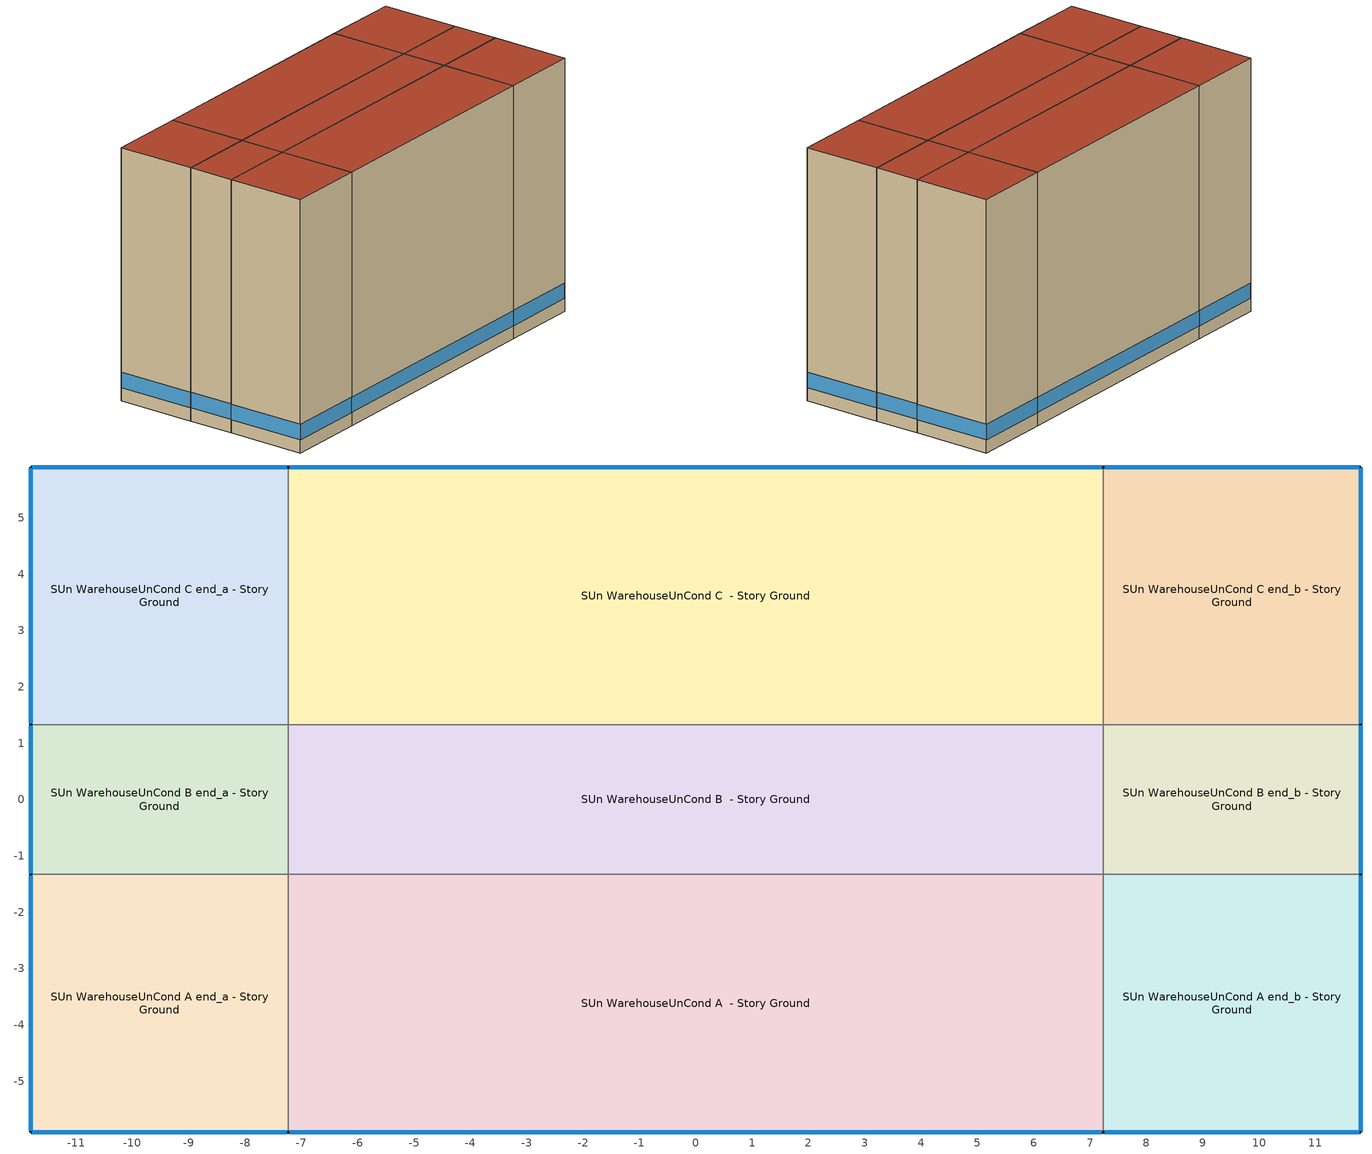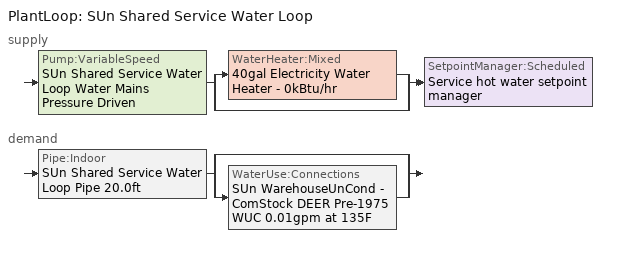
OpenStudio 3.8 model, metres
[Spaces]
SUn WarehouseUnCond A end_a - Story Ground
 floor ground (Foundation F 126 Perim 914 Area 209): -11.8,-5.9 -11.8,-1.33 -7.23,-1.33 -7.23,-5.9 z0
 wall outside: -11.8,-1.33 -11.8,-5.9 -7.23,-5.9 z0:14.63
 wall to SUn WarehouseUnCond B end_a - Story Ground: -7.23,-1.33 -11.8,-1.33 z0:14.63
 wall to SUn WarehouseUnCond A  - Story Ground: -7.23,-5.9 -7.23,-1.33 z0:14.63
 window (Window U-0.75 SHGC 0.65): -11.8,-1.36 -11.8,-5.88 / -11.78,-5.9 -7.26,-5.9 z0.76:1.65
 roof outside: -7.23,-5.9 -7.23,-1.33 -11.8,-1.33 -11.8,-5.9 z14.63
SUn WarehouseUnCond B end_a - Story Ground
 floor ground (Foundation F 126 Perim 266 Area 1217): -11.8,-1.33 -11.8,1.33 -7.23,1.33 -7.23,-1.33 z0
 wall outside: -11.8,1.33 -11.8,-1.33 z0:14.63
 wall to SUn WarehouseUnCond C end_a - Story Ground: -7.23,1.33 -11.8,1.33 z0:14.63
 wall to SUn WarehouseUnCond B  - Story Ground: -7.23,-1.33 -7.23,1.33 z0:14.63
 window (Window U-0.75 SHGC 0.65): -11.8,1.31 -11.8,-1.31 z0.76:1.66
 roof outside: -7.23,-1.33 -7.23,1.33 -11.8,1.33 -11.8,-1.33 z14.63
SUn WarehouseUnCond C end_a - Story Ground
 floor ground (Foundation F 126 Perim 914 Area 209): -11.8,1.33 -11.8,5.9 -7.23,5.9 -7.23,1.33 z0
 wall outside: -7.23,5.9 -11.8,5.9 -11.8,1.33 z0:14.63
 wall to SUn WarehouseUnCond C  - Story Ground: -7.23,1.33 -7.23,5.9 z0:14.63
 window (Window U-0.75 SHGC 0.65): -11.8,5.88 -11.8,1.36 / -7.26,5.9 -11.78,5.9 z0.76:1.65
 roof outside: -7.23,1.33 -7.23,5.9 -11.8,5.9 -11.8,1.33 z14.63
SUn WarehouseUnCond A  - Story Ground
 floor ground (Foundation F 126 Perim 1447 Area 6614): -7.23,-5.9 -7.23,-1.33 7.23,-1.33 7.23,-5.9 z0
 wall outside: -7.23,-5.9 7.23,-5.9 z0:14.63
 wall to SUn WarehouseUnCond B  - Story Ground: 7.23,-1.33 -7.23,-1.33 z0:14.63
 wall to SUn WarehouseUnCond A end_b - Story Ground: 7.23,-5.9 7.23,-1.33 z0:14.63
 window (Window U-0.75 SHGC 0.65): -7.21,-5.9 7.21,-5.9 z0.76:1.64
 roof outside: 7.23,-5.9 7.23,-1.33 -7.23,-1.33 -7.23,-5.9 z14.63
SUn WarehouseUnCond B  - Story Ground
 floor ground (Foundation F 126 Perim 0 Area 3849): -7.23,-1.33 -7.23,1.33 7.23,1.33 7.23,-1.33 z0
 wall to SUn WarehouseUnCond C  - Story Ground: 7.23,1.33 -7.23,1.33 z0:14.63
 wall to SUn WarehouseUnCond B end_b - Story Ground: 7.23,-1.33 7.23,1.33 z0:14.63
 roof outside: 7.23,-1.33 7.23,1.33 -7.23,1.33 -7.23,-1.33 z14.63
SUn WarehouseUnCond C  - Story Ground
 floor ground (Foundation F 126 Perim 1447 Area 6614): -7.23,1.33 -7.23,5.9 7.23,5.9 7.23,1.33 z0
 wall outside: 7.23,5.9 -7.23,5.9 z0:14.63
 wall to SUn WarehouseUnCond C end_b - Story Ground: 7.23,1.33 7.23,5.9 z0:14.63
 window (Window U-0.75 SHGC 0.65): 7.21,5.9 -7.21,5.9 z0.76:1.64
 roof outside: 7.23,1.33 7.23,5.9 -7.23,5.9 -7.23,1.33 z14.63
SUn WarehouseUnCond A end_b - Story Ground
 floor ground (Foundation F 126 Perim 914 Area 209): 7.23,-5.9 7.23,-1.33 11.8,-1.33 11.8,-5.9 z0
 wall outside: 7.23,-5.9 11.8,-5.9 11.8,-1.33 z0:14.63
 wall to SUn WarehouseUnCond B end_b - Story Ground: 11.8,-1.33 7.23,-1.33 z0:14.63
 window (Window U-0.75 SHGC 0.65): 7.26,-5.9 11.78,-5.9 / 11.8,-5.88 11.8,-1.36 z0.76:1.65
 roof outside: 11.8,-5.9 11.8,-1.33 7.23,-1.33 7.23,-5.9 z14.63
SUn WarehouseUnCond B end_b - Story Ground
 floor ground (Foundation F 126 Perim 266 Area 1217): 7.23,-1.33 7.23,1.33 11.8,1.33 11.8,-1.33 z0
 wall outside: 11.8,-1.33 11.8,1.33 z0:14.63
 wall to SUn WarehouseUnCond C end_b - Story Ground: 11.8,1.33 7.23,1.33 z0:14.63
 window (Window U-0.75 SHGC 0.65): 11.8,-1.31 11.8,1.31 z0.76:1.66
 roof outside: 11.8,-1.33 11.8,1.33 7.23,1.33 7.23,-1.33 z14.63
SUn WarehouseUnCond C end_b - Story Ground
 floor ground (Foundation F 126 Perim 914 Area 209): 7.23,1.33 7.23,5.9 11.8,5.9 11.8,1.33 z0
 wall outside: 11.8,1.33 11.8,5.9 7.23,5.9 z0:14.63
 window (Window U-0.75 SHGC 0.65): 11.78,5.9 7.26,5.9 / 11.8,1.36 11.8,5.88 z0.76:1.65
 roof outside: 11.8,1.33 11.8,5.9 7.23,5.9 7.23,1.33 z14.63
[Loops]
PlantLoop 'SUn Shared Service Water Loop'
 supply: Pump:VariableSpeed 'SUn Shared Service Water Loop Water Mains Pressure Driven' > split
  | WaterHeater:Mixed '40gal Electricity Water Heater - 0kBtu/hr'
  | bypass
  join > SetpointManager:Scheduled 'Service hot water setpoint manager'
 demand: Pipe:Indoor 'SUn Shared Service Water Loop Pipe 20.0ft' > split
  | bypass
  | WaterUse:Connections 'SUn WarehouseUnCond - ComStock DEER Pre-1975 WUC 0.01gpm at 135F'
[Site]
Camp Pendleton Mcas_CA_USA: Latitude {deg}=33.3; Longitude {deg}=-117.35; Time Zone {hr}=-8; Elevation {m}=24; Terrain=City
[Site:WaterMainsTemperature]
Calculation Method=Correlation; Annual Average Outdoor Air Temperature {C}=16.29; Maximum Difference In Monthly Average Outdoor Air Temperatures {deltaC}=11.93
[SizingPeriod:DesignDay] Barometric Pressure {Pa}=101037; Rain Indicator=No; Snow Indicator=No; Day of Month=21; Daylight Saving Time Indicator=No; Humidity Condition Type=Wetbulb; Dry-Bulb Temperature Range Modifier Type=DefaultMultipliers
Name | Maximum Dry-Bulb Temperature {C} | Daily Dry-Bulb Temperature Range {deltaC} | Wind Speed {m/s} | Wind Direction {deg} | Month | Day Type | Wetbulb or DewPoint at Maximum Dry-Bulb {C} | Solar Model Indicator | ASHRAE Clear Sky Optical Depth for Beam Irradiance | ASHRAE Clear Sky Optical Depth for Diffuse Irradiance | Sky Clearness
Camp Pendleton Mcas Ann Clg .4% Condns DB=>MWB 1 | 33.4 | 11.2 | 4.1 | 210 | 8 | SummerDesignDay | 19 | ASHRAETau | 0.363 | 2.437
Camp Pendleton Mcas Ann Clg .4% Condns WB=>MDB 1 | 28.7 | 11.2 | 4.1 | 210 | 8 | SummerDesignDay | 22 | ASHRAETau | 0.363 | 2.437
Camp Pendleton Mcas Ann Htg 99.6% Condns DB 1 | 0.2 | 0 | 0.3 | 30 | 12 | WinterDesignDay | 0.2 | ASHRAEClearSky |  |  | 0
Camp Pendleton Mcas August .4% Condns DB=>MCWB 1 | 34.1 | 11.2 | 4.1 | 210 | 8 | SummerDesignDay | 20.5 | ASHRAETau | 0.363 | 2.437
Camp Pendleton Mcas October .4% Condns DB=>MCWB 1 | 35.9 | 14.2 | 4.1 | 210 | 10 | SummerDesignDay | 18.2 | ASHRAETau | 0.36 | 2.479
Camp Pendleton Mcas September .4% Condns DB=>MCWB 1 | 37.4 | 12.8 | 4.1 | 210 | 9 | SummerDesignDay | 20.2 | ASHRAETau | 0.365 | 2.474
[ClimateZones]
Climate Zone Institution Name 1=CEC; Climate Zone Document Name 1=California Climate Zone Descriptions; Climate Zone Document Year 1=1995; Climate Zone Value 1=7
[Building]
ComStock DEER Pre-1975|SUn: North Axis {deg}=135; Default Construction Set=ComStock DEER Pre-1975 - SUn - CEC T24-CEC7; Default Schedule Set=Building Default Schedule Set; Standards Building Type=SUn
[Site:GroundTemperature:FCfactorMethod]
January Ground Temperature {C}=18.5; February Ground Temperature {C}=15.7; March Ground Temperature {C}=14.3; April Ground Temperature {C}=13.8; May Ground Temperature {C}=15; June Ground Temperature {C}=14.4; July Ground Temperature {C}=14.7; August Ground Temperature {C}=16.5; September Ground Temperature {C}=17.8; October Ground Temperature {C}=19.5; November Ground Temperature {C}=20.4; December Ground Temperature {C}=20.6
[Construction:FfactorGroundFloor] F-Factor {W/m-K}=1.26344
Name | Area {m2} | PerimeterExposed {m}
Foundation F 126 Perim 266 Area 1217 | 12.1654 | 2.66085
Foundation F 126 Perim 914 Area 209 | 20.9032 | 9.144
Foundation F 126 Perim 1447 Area 6614 | 66.1372 | 14.4657
Foundation F 126 Perim 0 Area 3849 | 38.4911 | 0
[DefaultConstructionSet]
ComStock DEER Pre-1975 - SUn - CEC T24-CEC7: Default Exterior Surface Constructions=Default Surface Constructions 1; Default Interior Surface Constructions=Default Surface Constructions 2; Default Ground Contact Surface Constructions=Default Surface Constructions 3; Default Exterior SubSurface Constructions=Default Sub Surface Constructions 1; Default Interior SubSurface Constructions=Default Sub Surface Constructions 2; Interior Partition Construction=Typical Interior Partition
[DefaultSurfaceConstructions]
Name | Floor Construction | Wall Construction | Roof Ceiling Construction
Default Surface Constructions 1 | DEER Uncarpeted 6in Slab Floor | DEER Insulated Exterior Mass Wall R-3.51 | DEER Wood Framed Roof R-14.18
Default Surface Constructions 2 | DEER Uncarpeted 6in Slab Floor | Typical Interior Wall | DEER Uncarpeted 6in Slab Floor
Default Surface Constructions 3 | DEER Carpeted 6in Slab Floor | Typical Uninsulated Basement Mass Wall
[Construction]
DEER Uncarpeted 6in Slab Floor: Typical Insulation R-1.73, 6 in. Normalweight Concrete Floor
DEER Insulated Exterior Mass Wall R-3.51: 8 in. Concrete Block Wall, Typical Insulation R-1.73
DEER Wood Framed Roof R-14.18: Roof Membrane, Typical Insulation R-13.68, Metal Roof Surface
Typical Interior Wall: G01 13mm gypsum board, G01 13mm gypsum board
DEER Carpeted 6in Slab Floor: 6 in. Normalweight Concrete Floor, Typical Carpet Pad
Typical Uninsulated Basement Mass Wall: 8 in. Concrete Block Basement Wall
DEER Metal Framed Window U-1.23 SHGC 0.82: Simple Glazing U-1.23 SHGC 0.82
DEER Metal Framed Window U-1.23 SHGC 0.82 1: Simple Glazing U-1.23 SHGC 0.82 1
Typical Uninsulated Swinging Door: Typical Insulation
U 0.98 SHGC 0.68 Sgl Ref-B-H Clr 6mm: REF B CLEAR HI 6MM
Typical Insulated Metal Door: F08 Metal surface, Typical Insulation
DEER Skylight U-1.31 SHGC 0.61: Simple Glazing U-1.23 SHGC 0.61
Typical Interior Window: Clear 3mm
Typical Interior Door; Typical Interior Partition: G05 25mm wood
Uninsulated copper pipe 0.75in type L: Copper pipe 0.75in type L
Window U-0.75 SHGC 0.65: Simple Glazing Double - No LowE - Clear - Aluminum
[Material:NoMass] Roughness=Smooth; Thermal Absorptance=0.9; Solar Absorptance=0.7
Name | Thermal Resistance {m2-K/W} | Visible Absorptance
Typical Insulation R-1.73 | 0.305336 | 0.7
Typical Insulation R-13.68 | 2.40869 | 0.7
Typical Insulation | 0.0282222 | 0.7
Typical Carpet Pad | 0.21648 | 0.8
[Material] Thermal Absorptance=0.9
Name | Roughness | Thickness {m} | Conductivity {W/m-K} | Density {kg/m3} | Specific Heat {J/kg-K} | Solar Absorptance | Visible Absorptance
6 in. Normalweight Concrete Floor | MediumRough | 0.1524 | 2.31 | 2322 | 832 | 0.7 | 0.7
8 in. Concrete Block Wall | MediumRough | 0.2032 | 0.72 | 800 | 832 | 0.7 | 0.7
Roof Membrane | VeryRough | 0.0095 | 0.16 | 1121.29 | 1460 | 0.7 | 0.7
Metal Roof Surface; F08 Metal surface | Smooth | 0.0008 | 45.28 | 7824 | 500 | 0.7 | 0.7
G01 13mm gypsum board | Smooth | 0.0127 | 0.160031 | 800.001 | 1090.73 | 0.7 | 0.5
8 in. Concrete Block Basement Wall | MediumRough | 0.2032 | 1.326 | 1842 | 912 | 0.7 | 0.7
G05 25mm wood | MediumSmooth | 0.0254 | 0.15 | 608 | 1630 | 0.5 | 0.5
Copper pipe 0.75in type L | Smooth | 0.001143 | 386 | 8906.27 | 385.1856 | 0.7 | 0.7
[DefaultSubSurfaceConstructions]
Name | Fixed Window Construction | Operable Window Construction | Door Construction | Glass Door Construction | Overhead Door Construction | Skylight Construction | Tubular Daylight Dome Construction | Tubular Daylight Diffuser Construction
Default Sub Surface Constructions 1 | DEER Metal Framed Window U-1.23 SHGC 0.82 | DEER Metal Framed Window U-1.23 SHGC 0.82 1 | Typical Uninsulated Swinging Door | U 0.98 SHGC 0.68 Sgl Ref-B-H Clr 6mm | Typical Insulated Metal Door | DEER Skylight U-1.31 SHGC 0.61 | Typical Interior Window | Typical Interior Window
Default Sub Surface Constructions 2 | Typical Interior Window | Typical Interior Window | Typical Interior Door
[WindowMaterial:SimpleGlazingSystem]
Name | U-Factor {W/m2-K} | Solar Heat Gain Coefficient | Visible Transmittance
Simple Glazing U-1.23 SHGC 0.82; Simple Glazing U-1.23 SHGC 0.82 1 | 7 | 0.82 | 0.25
Simple Glazing U-1.23 SHGC 0.61 | 7 | 0.61 | 0.25
Simple Glazing Double - No LowE - Clear - Aluminum | 4.23598 | 0.646 | 0.671
[WindowMaterial:Glazing] Optical Data Type=SpectralAverage; Infrared Transmittance at Normal Incidence=0; Front Side Infrared Hemispherical Emissivity=0.84; Conductivity {W/m-K}=0.9; Dirt Correction Factor for Solar and Visible Transmittance=1; Solar Diffusing=No
Name | Thickness {m} | Solar Transmittance at Normal Incidence | Front Side Solar Reflectance at Normal Incidence | Back Side Solar Reflectance at Normal Incidence | Visible Transmittance at Normal Incidence | Front Side Visible Reflectance at Normal Incidence | Back Side Visible Reflectance at Normal Incidence | Back Side Infrared Hemispherical Emissivity
REF B CLEAR HI 6MM | 0.006 | 0.24 | 0.16 | 0.32 | 0.3 | 0.16 | 0.29 | 0.6
Clear 3mm | 0.003 | 0.837 | 0.075 | 0.075 | 0.898 | 0.081 | 0.081 | 0.84
[SpaceType]
SUn WarehouseUnCond - ComStock DEER Pre-1975: Default Schedule Set=SUn WarehouseUnCond Schedule Set; Design Specification Outdoor Air Object=SUn WarehouseUnCond Ventilation; Standards Building Type=SUn; Standards Space Type=WarehouseUnCond
[BuildingStory]
Story Ground: Nominal Z Coordinate {m}=0; Nominal Floor to Floor Height {m}=14.6304
[Space] Space Type=SUn WarehouseUnCond - ComStock DEER Pre-1975; Building Story=Story Ground
Name | Thermal Zone
SUn WarehouseUnCond A end_a - Story Ground | Zone SUn WarehouseUnCond A end_a - Story Ground
SUn WarehouseUnCond B end_a - Story Ground | Zone SUn WarehouseUnCond B end_a - Story Ground
SUn WarehouseUnCond C end_a - Story Ground | Zone SUn WarehouseUnCond C end_a - Story Ground
SUn WarehouseUnCond A  - Story Ground | Zone SUn WarehouseUnCond A  - Story Ground
SUn WarehouseUnCond B  - Story Ground | Zone SUn WarehouseUnCond B  - Story Ground
SUn WarehouseUnCond C  - Story Ground | Zone SUn WarehouseUnCond C  - Story Ground
SUn WarehouseUnCond A end_b - Story Ground | Zone SUn WarehouseUnCond A end_b - Story Ground
SUn WarehouseUnCond B end_b - Story Ground | Zone SUn WarehouseUnCond B end_b - Story Ground
SUn WarehouseUnCond C end_b - Story Ground | Zone SUn WarehouseUnCond C end_b - Story Ground
[ThermalZone] Multiplier=1; Use Ideal Air Loads=No
Name | Thermostat
Zone SUn WarehouseUnCond A end_a - Story Ground | SUn WarehouseUnCond - ComStock DEER Pre-1975 Thermostat 1
Zone SUn WarehouseUnCond B end_a - Story Ground | SUn WarehouseUnCond - ComStock DEER Pre-1975 Thermostat 4
Zone SUn WarehouseUnCond C end_a - Story Ground | SUn WarehouseUnCond - ComStock DEER Pre-1975 Thermostat 7
Zone SUn WarehouseUnCond A  - Story Ground | SUn WarehouseUnCond - ComStock DEER Pre-1975 Thermostat
Zone SUn WarehouseUnCond B  - Story Ground | SUn WarehouseUnCond - ComStock DEER Pre-1975 Thermostat 3
Zone SUn WarehouseUnCond C  - Story Ground | SUn WarehouseUnCond - ComStock DEER Pre-1975 Thermostat 6
Zone SUn WarehouseUnCond A end_b - Story Ground | SUn WarehouseUnCond - ComStock DEER Pre-1975 Thermostat 2
Zone SUn WarehouseUnCond B end_b - Story Ground | SUn WarehouseUnCond - ComStock DEER Pre-1975 Thermostat 5
Zone SUn WarehouseUnCond C end_b - Story Ground | SUn WarehouseUnCond - ComStock DEER Pre-1975 Thermostat 8
[Sizing:Zone] Zone Cooling Design Supply Air Temperature Input Method=SupplyAirTemperature; Zone Cooling Design Supply Air Temperature {C}=14; Zone Cooling Design Supply Air Temperature Difference {deltaC}=11.11; Zone Heating Design Supply Air Temperature Input Method=SupplyAirTemperature; Zone Heating Design Supply Air Temperature {C}=40; Zone Heating Design Supply Air Temperature Difference {deltaC}=11.11; Zone Cooling Design Supply Air Humidity Ratio {kg-H2O/kg-air}=0.0085; Zone Heating Design Supply Air Humidity Ratio {kg-H2O/kg-air}=0.008; Cooling Design Air Flow Method=DesignDay; Heating Design Air Flow Method=DesignDay; Account for Dedicated Outdoor Air System=No; Dedicated Outdoor Air System Control Strategy=NeutralSupplyAir; Dedicated Outdoor Air Low Setpoint Temperature for Design {C}=autosize; Dedicated Outdoor Air High Setpoint Temperature for Design {C}=autosize; Zone Load Sizing Method=Sensible Load Only No Latent Load; Zone Latent Cooling Design Supply Air Humidity Ratio Input Method=HumidityRatioDifference; Zone Cooling Design Supply Air Humidity Ratio Difference {kgWater/kgDryAir}=0.005; Zone Latent Heating Design Supply Air Humidity Ratio Input Method=HumidityRatioDifference; Zone Humidification Design Supply Air Humidity Ratio Difference {kgWater/kgDryAir}=0.005
Zone SUn WarehouseUnCond A end_a - Story Ground; Zone SUn WarehouseUnCond B end_a - Story Ground; Zone SUn WarehouseUnCond C end_a - Story Ground; Zone SUn WarehouseUnCond A  - Story Ground; Zone SUn WarehouseUnCond B  - Story Ground; Zone SUn WarehouseUnCond C  - Story Ground; Zone SUn WarehouseUnCond A end_b - Story Ground; Zone SUn WarehouseUnCond B end_b - Story Ground; Zone SUn WarehouseUnCond C end_b - Story Ground
[Zone equipment]
Zone SUn WarehouseUnCond A end_a - Story Ground: Zone SUn WarehouseUnCond A end_a - Story Ground Electric Baseboard
Zone SUn WarehouseUnCond B end_a - Story Ground: Zone SUn WarehouseUnCond B end_a - Story Ground Electric Baseboard
Zone SUn WarehouseUnCond C end_a - Story Ground: Zone SUn WarehouseUnCond C end_a - Story Ground Electric Baseboard
Zone SUn WarehouseUnCond A  - Story Ground: Zone SUn WarehouseUnCond A  - Story Ground Electric Baseboard
Zone SUn WarehouseUnCond B  - Story Ground: Zone SUn WarehouseUnCond B  - Story Ground Electric Baseboard
Zone SUn WarehouseUnCond C  - Story Ground: Zone SUn WarehouseUnCond C  - Story Ground Electric Baseboard
Zone SUn WarehouseUnCond A end_b - Story Ground: Zone SUn WarehouseUnCond A end_b - Story Ground Electric Baseboard
Zone SUn WarehouseUnCond B end_b - Story Ground: Zone SUn WarehouseUnCond B end_b - Story Ground Electric Baseboard
Zone SUn WarehouseUnCond C end_b - Story Ground: Zone SUn WarehouseUnCond C end_b - Story Ground Electric Baseboard
[People:Definition]
SUn WarehouseUnCond People Definition: Number of People Calculation Method=People/Area; People per Space Floor Area {person/m2}=0.0236806; Fraction Radiant=0.3
[People]
SUn WarehouseUnCond People: People Definition=SUn WarehouseUnCond People Definition; Space or SpaceType=SUn WarehouseUnCond - ComStock DEER Pre-1975; Work Efficiency Schedule=Work Efficiency Schedule; Clothing Insulation Schedule=Clothing Schedule; Air Velocity Schedule=Air Velocity Schedule; Multiplier=1
[Lights:Definition]
SUn WarehouseUnCond - ComStock DEER Pre-1975 General Lights Definition: Design Level Calculation Method=Watts/Area; Watts per Space Floor Area {W/m2}=2.47757; Fraction Radiant=0.465; Fraction Visible=0.2; Return Air Fraction=0
[ElectricEquipment:Definition]
SUn WarehouseUnCond Elec Equip Definition: Design Level Calculation Method=Watts/Area; Watts per Space Floor Area {W/m2}=2.15278; Fraction Latent=0; Fraction Radiant=0.5; Fraction Lost=0
[ElectricEquipment]
SUn WarehouseUnCond Elec Equip: Electric Equipment Definition=SUn WarehouseUnCond Elec Equip Definition; Space or SpaceType=SUn WarehouseUnCond - ComStock DEER Pre-1975
[DesignSpecification:OutdoorAir]
SUn WarehouseUnCond Ventilation: Outdoor Air Method=Maximum; Outdoor Air Flow per Person {m3/s-person}=0.00707921; Outdoor Air Flow per Floor Area {m3/s-m2}=0.000762
[DefaultScheduleSet]
Name | Number of People Schedule | People Activity Level Schedule | Lighting Schedule | Electric Equipment Schedule | Infiltration Schedule | Hours of Operation Schedule
SUn WarehouseUnCond Schedule Set | D_SUn_All_Occup_Yr | DEER Activity 220W/person | D17_SUn_WHU_LF_Yr | D_SUn_All_Misc_Yr | D_SUn_All_C_Inf_Yr
Building Default Schedule Set |  |  |  |  |  | Building Hours of Operation NonResidential
[Exterior:Lights:Definition]
Name | Design Level {W}
Parking Areas and Drives Def (W/ft^2) | 0.0364913
Building Facades Def (W/ft^2) | 0.2
Main Entries Def (W/ft) | 30
Other Doors Def (W/ft) | 20
[Exterior:Lights] Schedule=Always On Discrete; Control Option=AstronomicalClock
Name | Exterior Lights Definition | Multiplier
Parking Areas and Drives | Parking Areas and Drives Def (W/ft^2) | 1215
Building Facades | Building Facades Def (W/ft^2) | 11154.2
Main Entries | Main Entries Def (W/ft) | 8
Other Doors | Other Doors Def (W/ft) | 0.24
[WaterUse:Connections]
SUn WarehouseUnCond - ComStock DEER Pre-1975 WUC 0.01gpm at 135F: Drain Water Heat Exchanger Type=None; Drain Water Heat Exchanger Destination=Plant; Water Use Equipment Name 1=SUn WarehouseUnCond - ComStock DEER Pre-1975 Service Water Use 0.01gpm at 135F
[WaterUse:Equipment:Definition]
SUn WarehouseUnCond - ComStock DEER Pre-1975 Service Water Use Def 0.01gpm: Peak Flow Rate {m3/s}=3.28201e-07; Target Temperature Schedule=Mixed Water At Faucet Temp - 135F; Sensible Fraction Schedule=Fraction Sensible - 0.2; Latent Fraction Schedule=Fraction Latent - 0.05
[WaterUse:Equipment]
SUn WarehouseUnCond - ComStock DEER Pre-1975 Service Water Use 0.01gpm at 135F: Water Use Equipment Definition=SUn WarehouseUnCond - ComStock DEER Pre-1975 Service Water Use Def 0.01gpm; Flow Rate Fraction Schedule=D_SUn_All_DHW_DHW_Yr
[PlantLoop]
SUn Shared Service Water Loop: Glycol Concentration=0; Maximum Loop Temperature {C}=60; Minimum Loop Temperature {C}=10; Maximum Loop Flow Rate {m3/s}=3.28201e-07; Plant Loop Volume {m3}=3.93842e-05; Load Distribution Scheme=Optimal
[Sizing:Plant]
SUn Shared Service Water Loop: Loop Type=Heating; Design Loop Exit Temperature {C}=60; Loop Design Temperature Difference {deltaC}=5; Sizing Option=NonCoincident; Zone Timesteps in Averaging Window=1; Coincident Sizing Factor Mode=None
[SetpointManager:Scheduled]
Service hot water setpoint manager: Control Variable=Temperature; Schedule=Service Water Loop Temp - 140F; Setpoint Node or NodeList=SUn Shared Service Water Loop Supply Outlet Node
[Pump:VariableSpeed]
SUn Shared Service Water Loop Water Mains Pressure Driven: Rated Flow Rate {m3/s}=3.28201e-07; Rated Pump Head {Pa}=0.001; Rated Power Consumption {W}=5.00918e-10; Motor Efficiency=0.84; Coefficient 1 of the Part Load Performance Curve=0; Coefficient 2 of the Part Load Performance Curve=3.2485; Coefficient 3 of the Part Load Performance Curve=-4.7443; Coefficient 4 of the Part Load Performance Curve=2.5294; Pump Control Type=Intermittent; Skin Loss Radiative Fraction=0.5; Design Power Sizing Method=PowerPerFlowPerPressure; Design Electric Power per Unit Flow Rate {W/(m3/s)}=348701.1; Design Shaft Power per Unit Flow Rate per Unit Head {W-s/m3-Pa}=1.28205; Design Minimum Flow Rate Fraction=0
[WaterHeater:Mixed]
40gal Electricity Water Heater - 0kBtu/hr: Tank Volume {m3}=0.151416; Setpoint Temperature Schedule=Service Water Loop Temp - 140F; Deadband Temperature Difference {deltaC}=2; Maximum Temperature Limit {C}=60; Heater Control Type=Cycle; Heater Maximum Capacity {W}=76.8391; Heater Fuel Type=Electricity; Heater Thermal Efficiency=1; Off Cycle Parasitic Fuel Consumption Rate {W}=0; Off Cycle Parasitic Fuel Type=Electricity; Off Cycle Parasitic Heat Fraction to Tank=0.8; On Cycle Parasitic Fuel Consumption Rate {W}=0; On Cycle Parasitic Fuel Type=Electricity; Ambient Temperature Indicator=Schedule; Ambient Temperature Schedule=Water Heater Ambient Temp Schedule - 70.0f; Off Cycle Loss Coefficient to Ambient Temperature {W/K}=1.053; On Cycle Loss Coefficient to Ambient Temperature {W/K}=1.053; Use Side Effectiveness=1; Source Side Effectiveness=1; Use Side Design Flow Rate {m3/s}=autosize; Source Side Design Flow Rate {m3/s}=autosize; Indirect Water Heating Recovery Time {hr}=1.5; Source Side Flow Control Mode=IndirectHeatPrimarySetpoint
[WaterHeater:Sizing]
40gal Electricity Water Heater - 0kBtu/hr: Design Mode=PeakDraw; Time Storage Can Meet Peak Draw {hr}=0.538503; Time for Tank Recovery {hr}=0; Nominal Tank Volume for Autosizing Plant Connections {m3}=1
[Pipe:Indoor]
SUn Shared Service Water Loop Pipe 20.0ft: Construction=Uninsulated copper pipe 0.75in type L; Environment Type=Schedule; Ambient Temperature Schedule=SUn Shared Service Water Loop Piping Air Temp - 70F; Ambient Air Velocity Schedule=SUn Shared Service Water Loop Piping Air Velocity - 0.67mph; Pipe Inside Diameter {m}=0.019939; Pipe Length {m}=6.096
[ThermostatSetpoint:DualSetpoint] Heating Setpoint Temperature Schedule=D_SUn_All_HTemp_Yr; Cooling Setpoint Temperature Schedule=D_SUn_All_CTemp_Yr
SUn WarehouseUnCond - ComStock DEER Pre-1975 Thermostat; SUn WarehouseUnCond - ComStock DEER Pre-1975 Thermostat 1; SUn WarehouseUnCond - ComStock DEER Pre-1975 Thermostat 2; SUn WarehouseUnCond - ComStock DEER Pre-1975 Thermostat 3; SUn WarehouseUnCond - ComStock DEER Pre-1975 Thermostat 4; SUn WarehouseUnCond - ComStock DEER Pre-1975 Thermostat 5; SUn WarehouseUnCond - ComStock DEER Pre-1975 Thermostat 6; SUn WarehouseUnCond - ComStock DEER Pre-1975 Thermostat 7; SUn WarehouseUnCond - ComStock DEER Pre-1975 Thermostat 8
[ZoneHVAC:Baseboard:Convective:Electric] Availability Schedule=Always On Discrete; Efficiency=1
Name | Nominal Capacity {W}
Zone SUn WarehouseUnCond A  - Story Ground Electric Baseboard | 5993.09
Zone SUn WarehouseUnCond A end_a - Story Ground Electric Baseboard | 3457.81
Zone SUn WarehouseUnCond A end_b - Story Ground Electric Baseboard | 3456.34
Zone SUn WarehouseUnCond B  - Story Ground Electric Baseboard | 2196.6
Zone SUn WarehouseUnCond B end_a - Story Ground Electric Baseboard | 1543.4
Zone SUn WarehouseUnCond B end_b - Story Ground Electric Baseboard | 1542.76
Zone SUn WarehouseUnCond C  - Story Ground Electric Baseboard | 5990.06
Zone SUn WarehouseUnCond C end_a - Story Ground Electric Baseboard | 3456.3
Zone SUn WarehouseUnCond C end_b - Story Ground Electric Baseboard | 3454.82
[Lights]
SUn WarehouseUnCond - ComStock DEER Pre-1975 General Lighting: Lights Definition=SUn WarehouseUnCond - ComStock DEER Pre-1975 General Lights Definition; Space or SpaceType=SUn WarehouseUnCond - ComStock DEER Pre-1975; Fraction Replaceable=1
[SpaceInfiltration:DesignFlowRate] Design Flow Rate Calculation Method=Flow/ExteriorArea; Flow per Exterior Surface Area {m3/s-m2}=0.000619923; Velocity Term Coefficient=0
Name | Space or SpaceType | Schedule | Constant Term Coefficient | Temperature Term Coefficient | Velocity Squared Term Coefficient
SUn WarehouseUnCond B end_b - Story Ground HVAC On Infiltration | SUn WarehouseUnCond B end_b - Story Ground | Infiltration HVAC On Schedule | 0.0037 | 0.005 | 0.046
SUn WarehouseUnCond B end_b - Story Ground HVAC Off Infiltration | SUn WarehouseUnCond B end_b - Story Ground | Infiltration HVAC Off Schedule | 0 | 0.0097 | 0.0596
SUn WarehouseUnCond C end_b - Story Ground HVAC On Infiltration | SUn WarehouseUnCond C end_b - Story Ground | Infiltration HVAC On Schedule | 0.0037 | 0.005 | 0.046
SUn WarehouseUnCond C end_b - Story Ground HVAC Off Infiltration | SUn WarehouseUnCond C end_b - Story Ground | Infiltration HVAC Off Schedule | 0 | 0.0097 | 0.0596
SUn WarehouseUnCond C  - Story Ground HVAC On Infiltration | SUn WarehouseUnCond C  - Story Ground | Infiltration HVAC On Schedule | 0.0037 | 0.005 | 0.046
SUn WarehouseUnCond C  - Story Ground HVAC Off Infiltration | SUn WarehouseUnCond C  - Story Ground | Infiltration HVAC Off Schedule | 0 | 0.0097 | 0.0596
SUn WarehouseUnCond A  - Story Ground HVAC On Infiltration | SUn WarehouseUnCond A  - Story Ground | Infiltration HVAC On Schedule | 0.0037 | 0.005 | 0.046
SUn WarehouseUnCond A  - Story Ground HVAC Off Infiltration | SUn WarehouseUnCond A  - Story Ground | Infiltration HVAC Off Schedule | 0 | 0.0097 | 0.0596
SUn WarehouseUnCond A end_b - Story Ground HVAC On Infiltration | SUn WarehouseUnCond A end_b - Story Ground | Infiltration HVAC On Schedule | 0.0037 | 0.005 | 0.046
SUn WarehouseUnCond A end_b - Story Ground HVAC Off Infiltration | SUn WarehouseUnCond A end_b - Story Ground | Infiltration HVAC Off Schedule | 0 | 0.0097 | 0.0596
SUn WarehouseUnCond C end_a - Story Ground HVAC On Infiltration | SUn WarehouseUnCond C end_a - Story Ground | Infiltration HVAC On Schedule | 0.0037 | 0.005 | 0.046
SUn WarehouseUnCond C end_a - Story Ground HVAC Off Infiltration | SUn WarehouseUnCond C end_a - Story Ground | Infiltration HVAC Off Schedule | 0 | 0.0097 | 0.0596
SUn WarehouseUnCond B  - Story Ground HVAC On Infiltration | SUn WarehouseUnCond B  - Story Ground | Infiltration HVAC On Schedule | 0.0037 | 0.005 | 0.046
SUn WarehouseUnCond B  - Story Ground HVAC Off Infiltration | SUn WarehouseUnCond B  - Story Ground | Infiltration HVAC Off Schedule | 0 | 0.0097 | 0.0596
SUn WarehouseUnCond B end_a - Story Ground HVAC On Infiltration | SUn WarehouseUnCond B end_a - Story Ground | Infiltration HVAC On Schedule | 0.0037 | 0.005 | 0.046
SUn WarehouseUnCond B end_a - Story Ground HVAC Off Infiltration | SUn WarehouseUnCond B end_a - Story Ground | Infiltration HVAC Off Schedule | 0 | 0.0097 | 0.0596
SUn WarehouseUnCond A end_a - Story Ground HVAC On Infiltration | SUn WarehouseUnCond A end_a - Story Ground | Infiltration HVAC On Schedule | 0.0037 | 0.005 | 0.046
SUn WarehouseUnCond A end_a - Story Ground HVAC Off Infiltration | SUn WarehouseUnCond A end_a - Story Ground | Infiltration HVAC Off Schedule | 0 | 0.0097 | 0.0596
[Schedule:Ruleset]
Name | Default Day Schedule | Summer Design Day Schedule | Winter Design Day Schedule
Clothing Schedule | Clothing Schedule Default Winter Clothes
Air Velocity Schedule | Air Velocity Schedule Default
Work Efficiency Schedule | Work Efficiency Schedule Default
D_SUn_All_Occup_Yr | D_SUn_All_Occup_Yr Default | D_SUn_All_Occup_Yr Summer Design Day | D_SUn_All_Occup_Yr Winter Design Day
DEER Activity 220W/person | DEER Activity 220W/person Default | DEER Activity 220W/person Summer Design Day | DEER Activity 220W/person Winter Design Day
D17_SUn_WHU_LF_Yr | D17_SUn_WHU_LF_Yr Default | D17_SUn_WHU_LF_Yr Summer Design Day | D17_SUn_WHU_LF_Yr Winter Design Day
D_SUn_All_Misc_Yr | D_SUn_All_Misc_Yr Default | D_SUn_All_Misc_Yr Summer Design Day | D_SUn_All_Misc_Yr Winter Design Day
D_SUn_All_C_Inf_Yr | D_SUn_All_C_Inf_Yr Default | D_SUn_All_C_Inf_Yr Summer Design Day | D_SUn_All_C_Inf_Yr Winter Design Day
D_SUn_All_DHW_DHW_Yr | D_SUn_All_DHW_DHW_Yr Default | D_SUn_All_DHW_DHW_Yr Summer Design Day | D_SUn_All_DHW_DHW_Yr Winter Design Day
Fraction Sensible - 0.2 | Fraction Sensible - 0.2 Default
Fraction Latent - 0.05 | Fraction Latent - 0.05 Default
Mixed Water At Faucet Temp - 135F | Mixed Water At Faucet Temp - 135F Default
Service Water Loop Temp - 140F | Service Water Loop Temp - 140F Default
Water Heater Ambient Temp Schedule - 70.0f | Water Heater Ambient Temp Schedule - 70.0f Default
SUn Shared Service Water Loop Piping Air Temp - 70F | SUn Shared Service Water Loop Piping Air Temp - 70F Default
SUn Shared Service Water Loop Piping Air Velocity - 0.67mph | SUn Shared Service Water Loop Piping Air Velocity - 0.67mph Default
D_SUn_All_HTemp_Yr | D_SUn_All_HTemp_Yr Default | Schedule Day 2 | Schedule Day 3
D_SUn_All_CTemp_Yr | D_SUn_All_CTemp_Yr Default | D_SUn_All_CTemp_Yr Summer Design Day | D_SUn_All_CTemp_Yr Winter Design Day
Building Hours of Operation NonResidential | Building Hours of Operation NonResidential Default | Building Hours of Operation NonResidential Summer Design Day | Building Hours of Operation NonResidential Winter Design Day
Infiltration HVAC On Schedule | Building Hours of Operation NonResidential Default 1 | Building Hours of Operation NonResidential Summer Design Day 1 | Building Hours of Operation NonResidential Winter Design Day 1
Infiltration HVAC Off Schedule | Infiltration HVAC Off Schedule Default Day Schedule | Infiltration HVAC Off Schedule Summer Design Day Schedule 1 | Infiltration HVAC Off Schedule Winter Design Day Schedule 1
[Schedule:Day]
Clothing Schedule Default Winter Clothes; D_SUn_All_Occup_Yr Summer Design Day; D17_SUn_WHU_LF_Yr Summer Design Day; D_SUn_All_Misc_Yr Summer Design Day; Building Hours of Operation NonResidential Winter Design Day; Building Hours of Operation NonResidential Summer Design Day; Building Hours of Operation NonResidential Summer Design Day 1; Building Hours of Operation NonResidential Winter Design Day 1: 24, 0, 1
Clothing Schedule Summer Clothes: 24, 0, 0.5
Air Velocity Schedule Default; Fraction Sensible - 0.2 Default: 24, 0, 0.2
Work Efficiency Schedule Default; D_SUn_All_Occup_Yr Winter Design Day; D17_SUn_WHU_LF_Yr Winter Design Day; D_SUn_All_Misc_Yr Winter Design Day; Infiltration HVAC Off Schedule Summer Design Day Schedule 1; Infiltration HVAC Off Schedule Winter Design Day Schedule 1: 24, 0, 0
D_SUn_All_Occup_Yr Default; D_SUn_All_DHW_DHW_Yr Default: Average, 6, 15, 0, 6, 30, 0.1, 6, 45, 0.2, 7, 0, 0.3, 7, 15, 0.4, 7, 30, 0.5, 7, 45, 0.6, 8, 0, 0.7, 8, 15, 0.8, 15, 30, 0.8, 15, 45, 0.7, 16, 0, 0.6, 16, 15, 0.5, 16, 30, 0.4, 16, 45, 0.3, 17, 0, 0.2, 17, 15, 0.1, 17, 30, 0, 24, 0, 0
DEER Activity 220W/person Default: Average, 0, 45, 220, 24, 0, 220
DEER Activity 220W/person Winter Design Day; DEER Activity 220W/person Summer Design Day: 24, 0, 220
D17_SUn_WHU_LF_Yr Default: Average, 8, 45, 0.145, 16, 0, 0.7, 24, 0, 0.145
D17_SUn_WHU_LF_Yr Wknd|Hol Day: Average, 0, 45, 0.145, 24, 0, 0.145
D_SUn_All_Misc_Yr Default; D_SUn_All_Misc_Yr Default|Wkdy Day: Average, 7, 15, 0.4, 7, 30, 0.425, 7, 45, 0.45, 8, 0, 0.475, 8, 15, 0.5, 8, 30, 0.575, 8, 45, 0.65, 9, 0, 0.725, 9, 15, 0.8, 9, 22, 0.875, 9, 37, 0.88125, 9, 52, 0.8875, 10, 7, 0.89375, 10, 22, 0.9, 10, 37, 0.90625, 10, 52, 0.9125, 11, 7, 0.91875, 11, 22, 0.925, 11, 37, 0.91875, 11, 52, 0.9125, 12, 7, 0.90625, 12, 22, 0.9, 13, 22, 0.9, 13, 37, 0.89375, 13, 52, 0.8875, 14, 7, 0.88125, 14, 22, 0.875, 14, 30, 0.85, 14, 45, 0.8375, 15, 0, 0.825, 15, 15, 0.8125, 15, 30, 0.8, 15, 45, 0.75, 16, 0, 0.7, 16, 15, 0.65, 16, 30, 0.6, 16, 45, 0.575, 17, 0, 0.55, 17, 15, 0.525, 17, 30, 0.5, 17, 45, 0.4875, 18, 0, 0.475, 18, 15, 0.4625, 18, 30, 0.45, 19, 30, 0.45, 19, 45, 0.44375, 20, 0, 0.4375, 20, 15, 0.43125, 20, 30, 0.425, 20, 45, 0.41875, 21, 0, 0.4125, 21, 15, 0.40625, 21, 30, 0.4, 24, 0, 0.4
D_SUn_All_C_Inf_Yr Default; D_SUn_All_C_Inf_Yr Default|Wkdy Day; D_SUn_All_C_Inf_Yr Summer Design Day; D_SUn_All_C_Inf_Yr Wknd Day; D_SUn_All_C_Inf_Yr Winter Design Day: 6, 0, 1, 19, 0, 0.5, 24, 0, 1
D_SUn_All_DHW_DHW_Yr Summer Design Day; D_SUn_All_DHW_DHW_Yr Winter Design Day: 6, 0, 0, 7, 0, 0.4, 17, 0, 0.8, 18, 0, 0.4, 24, 0, 0
D_SUn_All_DHW_DHW_Yr Wknd Day: Average, 0, 45, 0, 24, 0, 0
Fraction Latent - 0.05 Default: 24, 0, 0.05
Mixed Water At Faucet Temp - 135F Default: 24, 0, 57.2222
Service Water Loop Temp - 140F Default: 24, 0, 60
Water Heater Ambient Temp Schedule - 70.0f Default; SUn Shared Service Water Loop Piping Air Temp - 70F Default: 24, 0, 21.1111
SUn Shared Service Water Loop Piping Air Velocity - 0.67mph Default: 24, 0, 0.3
D_SUn_All_HTemp_Yr Default; D_SUn_All_HTemp_Yr Wknd Day: Average, 0, 45, 16.1111, 24, 0, 16.1111
D_SUn_All_CTemp_Yr Default; D_SUn_All_CTemp_Yr Wknd Day: Average, 0, 45, 50, 24, 0, 50
D_SUn_All_CTemp_Yr Summer Design Day; D_SUn_All_CTemp_Yr Winter Design Day: 24, 0, 50
Building Hours of Operation NonResidential Default; Building Hours of Operation NonResidential Default 1: 6, 45, 0, 17, 0, 1, 24, 0, 0
Infiltration HVAC Off Schedule Default Day Schedule: 6, 45, 1, 17, 0, 0, 24, 0, 1
Schedule Day 2; Schedule Day 3: 24, 0, 16.1111
[Schedule:Rule] Date Specification Type=DateRange; Start Day=1
Name | Schedule Ruleset | Rule Order | Day Schedule | Start Month | End Month | End Day | Apply Sunday | Apply Saturday | Apply Monday | Apply Tuesday | Apply Wednesday | Apply Thursday | Apply Friday
Schedule Rule 1 | Clothing Schedule | 0 | Clothing Schedule Summer Clothes | 5 | 9 | 30
Schedule Rule 3 | D17_SUn_WHU_LF_Yr | 0 | D17_SUn_WHU_LF_Yr Wknd|Hol Day | 1 | 12 | 31 | Yes | Yes
Schedule Rule 4 | D_SUn_All_Misc_Yr | 0 | D_SUn_All_Misc_Yr Default|Wkdy Day | 1 | 12 | 31 |  |  | Yes | Yes | Yes | Yes | Yes
Schedule Rule 5 | D_SUn_All_C_Inf_Yr | 1 | D_SUn_All_C_Inf_Yr Default|Wkdy Day | 1 | 12 | 31 |  |  | Yes | Yes | Yes | Yes | Yes
Schedule Rule 6 | D_SUn_All_C_Inf_Yr | 0 | D_SUn_All_C_Inf_Yr Wknd Day | 1 | 12 | 31 | Yes | Yes
Schedule Rule 8 | D_SUn_All_DHW_DHW_Yr | 0 | D_SUn_All_DHW_DHW_Yr Wknd Day | 1 | 12 | 31 | Yes | Yes
Schedule Rule 10 | D_SUn_All_HTemp_Yr | 0 | D_SUn_All_HTemp_Yr Wknd Day | 1 | 12 | 31 | Yes | Yes
Schedule Rule 12 | D_SUn_All_CTemp_Yr | 0 | D_SUn_All_CTemp_Yr Wknd Day | 1 | 12 | 31 | Yes | Yes
[Schedule:Constant]
Always On Discrete: Value=1
